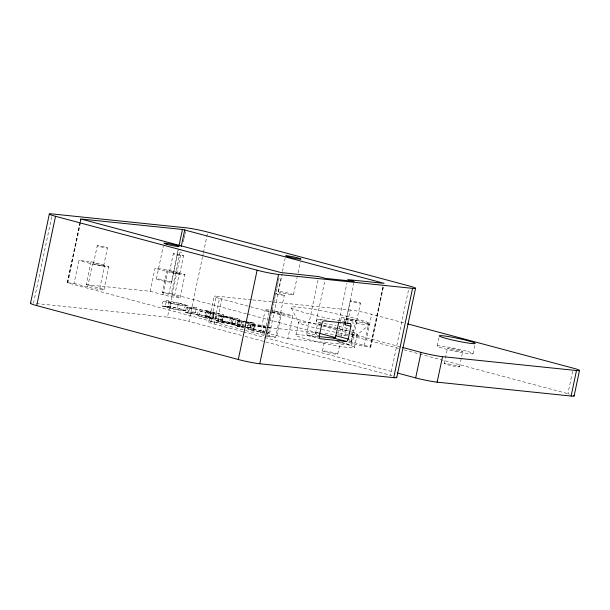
<?xml version="1.0" encoding="UTF-8"?>
<svg xmlns="http://www.w3.org/2000/svg" width="610" height="610" viewBox="0 0 610 610"><rect width="100%" height="100%" fill="white"/><g stroke="black" fill="none" stroke-linecap="round" stroke-linejoin="round"><path stroke-width="0.46" stroke-dasharray="3.05 2.29" d="M79.979 222.65L67.344 282.788L244.702 330.284M348.722 342.492A10.507 0.785 11.9 0 1 351.261 343.094L363.857 346.465L370.682 347.113L383.339 287.043M351.261 343.094L355.821 320.677M51.743 216.741L33.512 303.246L35.395 303.444M80.177 221.727L80.756 218.952M67.321 282.743L80.093 222.627M80.291 221.704L80.871 218.929M67.771 282.971L81.214 219.181M67.42 282.72L74.062 283.406L78.903 260.44L91.081 261.705L104.653 265.335A10.461 0.785 11.9 0 1 106.796 266.906A10.461 0.785 11.9 0 1 92.476 264.069L78.903 260.44M74.062 283.406L87.642 287.035A10.461 0.785 11.9 0 0 101.954 289.864A10.461 0.785 11.9 0 0 99.819 288.301L86.239 284.664L91.081 261.705M87.642 287.035L92.476 264.069M93.482 263.596L97.249 245.731M103.654 265.815A5.231 0.389 11.9 0 0 96.525 263.909A5.231 0.389 11.9 0 0 95.518 264.389A5.231 0.389 11.9 0 0 103.654 265.815L107.413 247.957A5.231 0.389 11.9 0 0 100.292 246.051A5.231 0.389 11.9 0 0 99.285 246.524A5.231 0.389 11.9 0 0 107.413 247.957M99.819 288.301L104.653 265.335M103.898 289.887L108.74 266.928M86.239 284.664L150.182 291.298L155.024 268.339L167.148 269.589L179.416 272.876A10.507 0.785 11.9 0 1 183.808 274.881L182.276 274.729A10.507 0.785 11.9 0 1 167.75 271.74L155.024 268.339M156.389 278.892L163.343 245.914M150.182 291.298L162.908 294.706A10.507 0.785 11.9 0 0 177.434 297.695L178.974 297.84A10.507 0.785 11.9 0 0 174.574 295.835L162.306 292.556L167.148 269.589M162.908 294.706L167.75 271.74M180.209 303.589L185.31 305.191L184.113 310.406L175.154 309.354L165.104 306.662L166.294 301.454L181.193 303.605L188.109 305.762L186.98 311.039L175.848 309.705L162.252 306.075C160.964 295.438 173.827 303.544 178.989 303.079M169.572 271.541L173.331 253.684M162.306 292.556L168.993 293.25L178.143 249.803M171.646 282.224A7.846 0.587 11.9 0 0 160.956 279.365A7.846 0.587 11.9 0 0 159.454 280.082A7.846 0.587 11.9 0 0 171.646 282.224L178.402 250.169M165.104 306.662L167.948 306.677L169.023 301.576M246.463 313.807L171.296 293.707L180.644 249.33M36.341 303.544L167.475 317.147L181.193 252.029M183.351 241.796L183.938 239.006M184.136 238.075L184.723 235.285M184.922 234.354L185.509 231.564M170.243 308.279L171.319 303.17L166.179 301.561M174.574 295.835L179.416 272.876M179.797 273.654L183.557 255.788M167.948 306.677L177.479 308.294L178.555 303.193M180.11 297.672L184.952 274.713M189.557 307.951L210.686 311.512L209.611 316.613L185.326 312.541L186.401 307.44L194.026 307.051L196.489 307.714L195.413 312.816L188.482 313.052L189.557 307.951L196.489 307.714M187.621 313.151L188.696 308.05L186.401 307.44M241.415 335.424L188.947 321.394L202.474 257.207M202.672 256.276L203.26 253.485M203.458 252.555L207.575 233.02M185.326 312.541L192.951 312.16L194.026 307.051M212.57 318.778L204.99 316.506L206.066 311.405L213.645 313.677L212.57 318.778L203.313 317.368L197.236 315.629L198.311 310.528L205.326 312.289M204.251 317.391L198.852 315.797L199.927 310.696M205.608 316.765L206.683 311.664M209.611 316.613L207.11 315.942L208.185 310.841M205.013 317.787L215.429 319.404L208.101 317.192L209.177 312.091L214.125 312.686L223.672 314.981L222.353 321.378L223.298 316.079L239.806 319.297L238.731 324.398L223.885 321.386L222.223 321.18L231.945 323.803L221.887 322.293L215.757 320.433L216.992 315.21L228.62 316.628L239.806 319.297M208.757 321.783L214.133 296.262M242.635 331.634L214.095 324.002A18.491 1.388 11.9 0 1 210.892 321.645L216.268 296.132L251.716 299.807M204.99 316.506L212.661 317.429L213.736 312.328L223.672 314.981M208.101 317.192L213.05 317.787L214.125 312.686M214.095 324.002L219.478 298.488A18.491 1.388 11.9 0 1 216.268 296.132M215.429 319.404L216.504 314.302L209.177 312.091M216.977 322.278L222.353 296.765M218.327 320.974L219.402 315.873L224.213 316.392L230.351 318.039L229.253 323.208L223.283 322.408L218.327 320.974L223.138 321.493L229.276 323.14M220.362 321.706L221.438 316.605L219.402 315.873M213.05 317.787L221.049 319.922L222.124 314.821M221.834 321.241L222.909 316.14M231.891 319.045L241.606 321.645L240.531 326.746L230.816 324.146L231.891 319.045L246.348 321.584M231.945 323.803L232.989 318.588L223.298 316.079M230.816 324.146L232.28 324.299L233.356 319.198M243.703 327.074L234.614 324.916L235.689 319.808L251.457 322.69L250.382 327.791L244.518 327.158M237.282 324.245L238.358 319.144M244.191 327.722L237.137 326.396L238.213 321.295L241.606 321.645M239.311 326.975L240.386 321.874L246.005 322.82M242.063 326.907L243.138 321.805L244.778 321.973M242.704 327.326L243.779 322.225M247.202 328.279L248.278 323.178L246.791 322.781M264.862 332.595C259.99 330.429 243.421 333.495 248.712 323.818L256.49 324.413L265.236 326.083M250.382 327.791L251.35 322.659M265.037 332.191L256.825 331.215L250.207 329.552L251.335 324.36L265.457 326.358M246.043 327.677L254.179 328.515L251.77 327.875L252.845 322.774L247.279 321.752M253.211 330.475L254.286 325.374L251.282 324.451M250.207 329.552L253.935 329.674L255.254 323.414L252.845 322.774M260.417 332.74L265.258 309.773M265.342 331.733L263.245 331.169L264.321 326.068M269.094 312.282L264.45 334.326A10.507 0.785 11.9 0 1 261.08 332.679L262.399 332.77A10.507 0.785 11.9 0 1 264.283 333.014M266.898 335.248L267.485 332.473M267.676 331.55L268.263 328.775M268.461 327.852L269.04 325.077M269.239 324.154L269.818 321.378M270.017 320.456L271.183 314.905M271.381 313.982L271.961 311.207M272.159 310.284L273.524 303.818M273.715 302.888L274.302 300.12M274.5 299.19L275.079 296.422M275.278 295.492L275.857 292.724M276.055 291.793L276.643 289.026M276.833 288.103L277.42 285.327M277.611 284.405L278.198 281.629M278.396 280.707L278.976 277.931M267.698 332.824L268.819 332.732L269.894 327.623L269.284 327.227M278.175 291.519L281.462 275.949M282.422 271.374L285.129 258.548M266.738 336.179L268.979 336.621L282.255 273.76M280.539 313.121L284.306 295.263M269.01 336.628L275.613 337.307L280.455 314.348L292.686 315.614L287.844 338.58L274.454 335.027A10.507 0.785 11.9 0 0 266.585 333.388M276.795 335.622L281.637 312.663L279.296 312.068A10.507 0.785 11.9 0 0 271.427 310.429M293.433 294.851A7.846 0.587 11.9 0 0 282.743 291.992A7.846 0.587 11.9 0 0 281.24 292.716A7.846 0.587 11.9 0 0 293.433 294.851L297.1 277.451M298.061 272.868L300.379 261.881M295.941 334.86L298.633 322.103M318.092 336.499L307.92 335.447A2.615 1.517 -75 0 1 306.937 332.74L317.993 280.295M321.142 323.064L316.209 321.744L324.962 280.211M315.538 333.334L317.688 323.132M322.484 350.864L324.756 340.06M338.954 321.066L346.915 283.292M337.833 334.341L340.349 322.4M340.548 321.485L341.318 317.81M341.135 336.545L344.818 319.099A10.507 0.785 11.9 0 1 342.347 317.619L343.834 317.757A10.507 0.785 11.9 0 1 356.103 320.128L368.699 323.498L363.857 346.465M337.734 354.196A7.846 0.587 11.9 0 0 327.051 351.337A7.846 0.587 11.9 0 0 325.542 352.062A7.846 0.587 11.9 0 0 337.734 354.196L340.205 342.492M345.717 321.973L353.884 283.215M346.472 318.862L350.231 301.004M338.222 334.852L344.856 335.538L346.777 326.426M347.738 321.874L350.231 310.025A15.692 1.174 11.9 0 1 371.704 314.272L405.764 323.384M351.131 341.112L353.281 330.91M356.682 320.952L360.449 303.086M287.844 338.58L351.749 345.207L356.591 322.24L368.699 323.498M354.418 347.631L357.109 334.875L369.965 324.337M398.543 348.401L366.328 339.785L371.704 314.272M370.682 347.136L370.224 346.907L382.882 286.814M370.567 347.159L383.225 287.074M392.055 375.722A15.692 1.174 11.9 0 0 390.522 375.302L408.753 288.789M437.286 345.931L439.246 336.651M444.286 363.491L447.519 348.18M459.498 366.839L462.723 351.528M472.956 353.785L474.908 344.505M569.435 394.121A15.692 1.174 11.9 0 0 567.902 393.694L572.706 370.918M188.109 305.762C179.988 305.907 171.174 303.658 163.327 300.974M230.328 318.107L221.438 316.605M162.252 306.075L167.361 306.235L177.914 308.18M185.31 305.191L179.409 304.786L171.319 303.17M215.757 320.433L225.326 321.333L238.731 324.398M216.504 314.302L206.088 312.678M213.645 313.677L204.388 312.267L198.311 310.528M269.894 327.623L267.569 327.646M247.637 328.92L255.415 329.522L264.16 331.184M233.02 318.702L224.442 317.52L216.832 315.324M266.113 327.09L254.286 325.374M252.67 299.906L350.231 310.025M316.209 321.744A2.615 1.517 -75 0 1 318.267 319.35L322.888 319.823M323.811 319.922L326.586 320.212M197.236 315.629L198.852 315.797M245.594 322.057L251.457 322.69M221.049 319.922L222.597 320.082L212.661 317.429M245.311 322.385L255.254 323.414M246.745 323.018L248.278 323.178M210.892 321.645L246.341 325.321M247.294 325.42L318.329 332.793M324.962 333.479L334.433 334.463M237.137 326.396L240.531 326.746M265.937 327.494L255.087 325.763L248.712 323.818M253.935 329.674L263.245 331.169M206.066 311.405L213.736 312.328M188.482 313.052L207.11 315.942M168.993 293.25L171.296 293.707M188.696 308.05L210.686 311.512M250.275 327.761L244.839 326.792M232.28 324.299L251.77 327.875M234.614 324.916L243.977 326.632M177.479 308.294L187.034 310.871M179.134 308.69L184.235 310.292M344.818 319.099L356.591 322.24M318.267 319.35L321.562 320.227M281.637 312.663L292.686 315.614M271.862 312.053L280.455 314.348M219.478 298.488L271.023 312.267M271.938 312.518L321.645 325.809M322.56 326.053L337.292 329.995M338.214 330.239L350.178 333.441M351.101 333.685L401.723 347.227M351.52 334.814L359.748 337.017M404.064 349.881L567.902 393.694M247.378 314.051L267.546 319.449M268.469 319.693L317.97 332.93M349.141 341.264L370.224 346.907M306.937 332.74L319.282 336.041M340.883 342.301L351.749 345.207M307.73 335.401L320.067 338.702M235.689 319.808L243.138 321.805M238.213 321.295L240.386 321.874M192.951 312.16L195.413 312.816M267.027 335.012L275.613 337.307M245.617 330.529L266.707 336.171M243.55 331.878L263.802 337.292M264.725 337.536L393.587 372.001M245.098 336.407L390.522 375.302M268.209 332.328L268.819 332.732M291.328 307.974L298.763 322.728M272.388 311.687A5.231 0.389 11.9 0 0 279.555 313.105A5.231 0.389 11.9 0 0 278.534 312.335L277.367 312.038A5.231 0.389 11.9 0 0 272.304 311.031M276.147 293.829A5.231 0.389 11.9 0 0 283.315 295.248A5.231 0.389 11.9 0 0 282.3 294.477L281.134 294.18A5.231 0.389 11.9 0 0 276.063 293.174M269.284 311.359A10.507 0.785 11.9 0 1 265.922 309.712L267.241 309.804A10.507 0.785 11.9 0 1 269.117 310.048M339.976 342.058A10.507 0.785 11.9 0 1 338.199 341.531M167.475 317.147A15.692 1.174 11.9 0 1 188.947 321.394M350.902 331.878A30.073 2.257 11.9 0 1 349.034 334.524M348.119 334.402A30.073 2.257 11.9 0 1 335.98 332.404M335.042 332.229A30.073 2.257 11.9 0 1 320.334 329.133M319.503 328.942A30.073 2.257 11.9 0 1 299.914 321.912A30.073 2.257 11.9 0 1 337.864 328.416M338.657 328.607A30.073 2.257 11.9 0 1 350.209 331.665M336.85 341.577A30.073 2.257 11.9 0 1 347.433 347.418A30.073 2.257 11.9 0 1 300.12 337.2A30.073 2.257 11.9 0 1 318.008 337.505M345.504 321.737A40.527 3.042 11.9 0 1 291.008 307.211A40.527 3.042 11.9 0 1 350.956 317.345A40.527 3.042 11.9 0 1 351.871 322.812M351.917 329.903A18.308 1.373 11.9 0 1 352.153 331.024M348.371 330.689A18.308 1.373 11.9 0 1 338.131 328.958M336.583 328.645A18.308 1.373 11.9 0 1 321.47 324.955M320.547 324.665A18.308 1.373 11.9 0 1 321.089 323.17M324.337 323.582A18.308 1.373 11.9 0 1 335.957 325.717M339.358 326.464A18.308 1.373 11.9 0 1 349.507 329.08M347.357 339.29A18.308 1.373 11.9 0 1 350.003 341.226M316.91 334.341A18.308 1.373 11.9 0 1 318.062 333.289M344.856 335.538A15.692 1.174 11.9 0 1 347.639 335.896M351.078 336.453A15.692 1.174 11.9 0 1 366.328 339.785M351.482 300.974L350.742 300.905A5.231 0.389 11.9 0 0 351.97 301.645L353.083 301.935A5.231 0.389 11.9 0 0 359.725 303.17A5.231 0.389 11.9 0 0 358.36 302.354A5.231 0.389 11.9 0 0 351.482 300.974M347.723 318.832L346.983 318.763A5.231 0.389 11.9 0 0 348.211 319.503L349.324 319.792A5.231 0.389 11.9 0 0 355.958 321.028A5.231 0.389 11.9 0 0 354.593 320.212A5.231 0.389 11.9 0 0 347.723 318.832M174.666 253.676L173.903 253.6A5.231 0.389 11.9 0 0 175.52 254.454A5.231 0.389 11.9 0 0 182.222 255.796L182.992 255.872A5.231 0.389 11.9 0 0 181.376 255.026A5.231 0.389 11.9 0 0 174.666 253.676M179.226 273.738L178.463 273.661A5.231 0.389 11.9 0 1 169.961 271.763A5.231 0.389 11.9 0 1 174.895 272.243A5.231 0.389 11.9 0 1 179.226 273.738M466.162 351.055L462.105 350.018A18.392 1.38 11.9 0 0 437.134 346.137A18.392 1.38 11.9 0 0 463.341 352.832A18.392 1.38 11.9 0 0 466.162 351.055M459.826 350.369L458.095 349.926A7.846 0.587 11.9 0 0 447.45 348.272A7.846 0.587 11.9 0 0 458.628 351.124A7.846 0.587 11.9 0 0 459.826 350.369M456.6 365.672L454.869 365.237A7.846 0.587 11.9 0 0 444.225 363.583A7.846 0.587 11.9 0 0 455.403 366.435A7.846 0.587 11.9 0 0 456.6 365.672"/><path stroke-width="0.91" d="M30.5 303.353L49.319 214.057M36.714 305.602L55.533 216.306A15.692 1.174 11.9 0 1 52.33 213.95L186.294 227.843A15.692 1.174 11.9 0 1 207.766 232.09L409.341 285.998A15.692 1.174 11.9 0 1 412.551 288.355L393.732 377.651L259.769 363.758A15.692 1.174 11.9 0 1 238.296 359.511L36.714 305.602A15.692 1.174 11.9 0 1 30.957 303.139M179.119 245.182L182.428 229.467L183.259 229.604L384.117 283.345L347.692 279.609L354.273 281.363L325.351 278.366L318.763 276.604L280.752 272.517L80.756 218.975L182.428 229.467M181.223 246.562L184.731 229.917M238.296 359.511L257.115 270.215L55.533 216.306M259.769 363.758L278.587 274.462L412.551 288.355M319.015 336.598L333.8 338.131A2.615 1.517 -75 0 0 335.858 335.736L338.756 321.988M350.895 326.281A2.615 1.517 -75 0 0 349.904 323.575L324.024 320.89A2.615 1.517 -75 0 0 321.966 323.285L319.282 336.041A2.615 1.517 -75 0 0 320.265 338.748L346.144 341.432A2.615 1.517 -75 0 0 348.203 339.038L350.895 326.281L345.13 324.741L345.519 322.896M396.744 377.552L415.562 288.248M573.53 395.509A15.692 1.174 11.9 0 1 571.112 396.05L437.149 382.157A15.692 1.174 11.9 0 1 415.677 377.91L421.053 352.397L402.646 347.471M437.149 382.157L442.524 356.644L576.488 370.537L571.112 396.05M574.124 395.943L579.5 370.43M407.602 323.872L573.286 368.181A15.692 1.174 11.9 0 1 576.488 370.537M347.441 322.911L349.904 323.575M335.858 335.736L348.203 339.038M318.885 333.174L335.386 337.589M333.8 338.131L346.144 341.432M397.262 372.985L415.677 377.91M344.833 322.454A2.615 1.517 -75 0 1 344.963 322.652M345.069 322.888A2.615 1.517 -75 0 1 345.13 324.741M278.587 274.462A15.692 1.174 11.9 0 1 257.115 270.215M396.149 377.117A15.692 1.174 11.9 0 1 393.732 377.651M442.524 356.644A15.692 1.174 11.9 0 1 421.053 352.397M468.312 340.853L464.256 339.816A18.392 1.38 11.9 0 0 439.284 335.935A18.392 1.38 11.9 0 0 465.491 342.629A18.392 1.38 11.9 0 0 468.312 340.853M166.98 244.358A7.846 0.587 11.9 0 0 179.172 246.501A7.846 0.587 11.9 0 0 168.49 243.642A7.846 0.587 11.9 0 0 166.98 244.358M288.766 256.993A7.846 0.587 11.9 0 0 300.959 259.136A7.846 0.587 11.9 0 0 290.268 256.276A7.846 0.587 11.9 0 0 288.766 256.993"/></g></svg>
